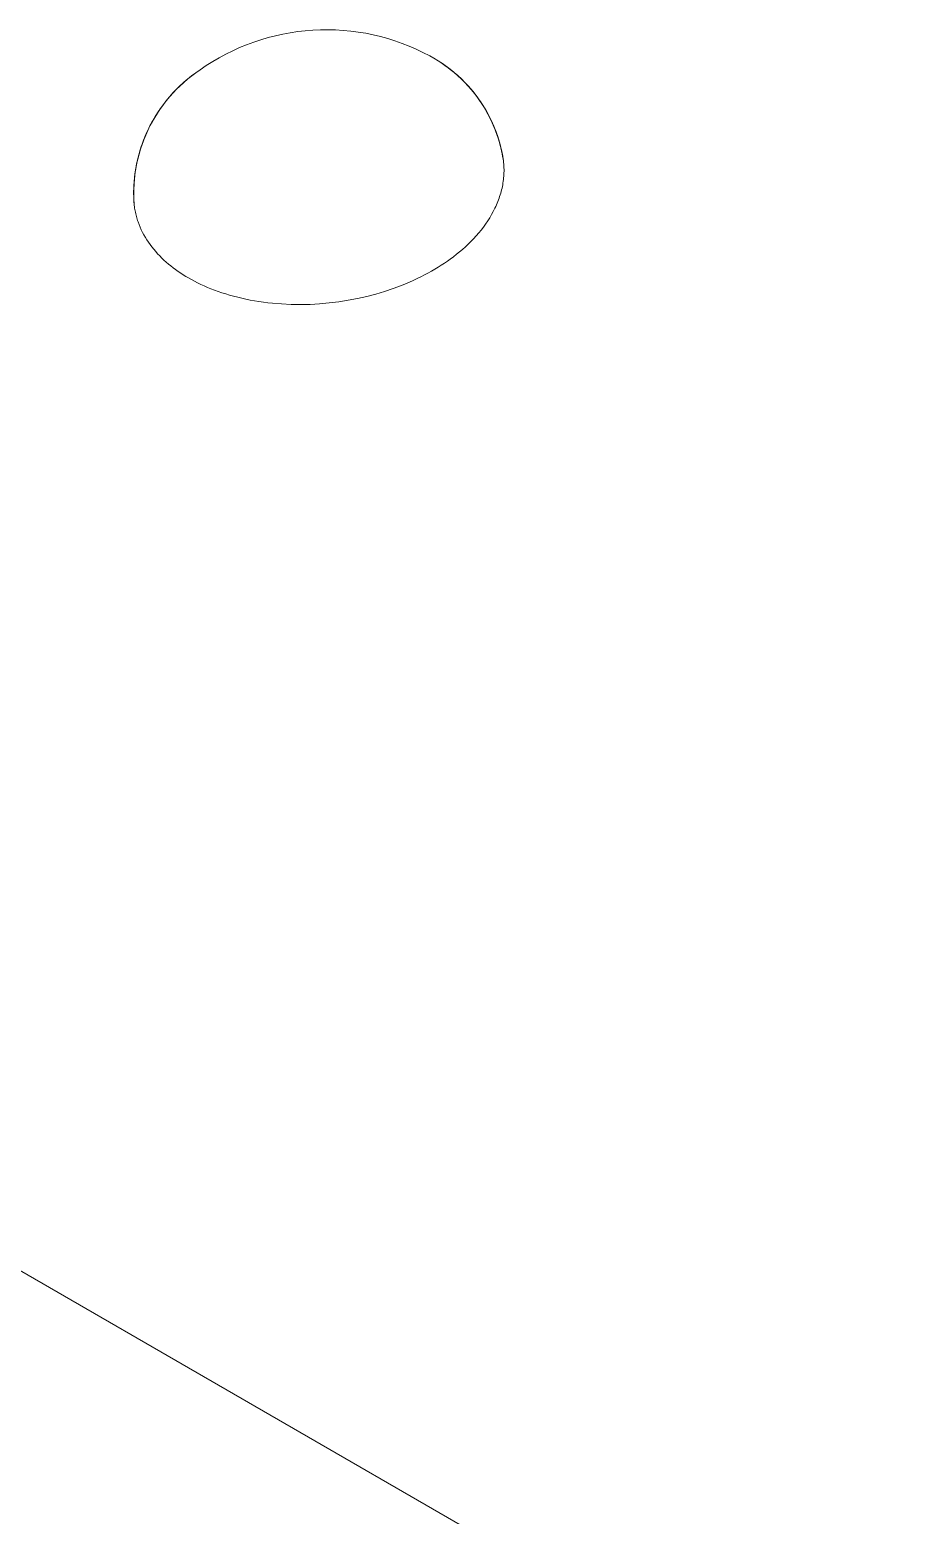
# Model space of a CAD drawing. Header units: millimetres. Extents: x -779 to 3049, y 55 to 2500.
# Drawn here: x 2444.2 to 2479.2, y 1917.6 to 1977.6 of the extents above; entities that cross this region are included whole.
import ezdxf

# ---------------------------------------------------------------- set-up
doc = ezdxf.new("R2010")
doc.units = ezdxf.units.MM
doc.layers.add('ZANO_R', color=7, linetype='Continuous', lineweight=0)

msp = doc.modelspace()

# ---------------------------------------------------------------- linework, layer by layer
at = {"layer": 'ZANO_R'}
for p, q in [((2453.834, 1977.252), (2454.13, 1977.328)), ((2453.834, 1977.252), (2454.13, 1977.328)), ((2453.834, 1977.252), (2454.13, 1977.328)), ((2453.834, 1977.252), (2454.13, 1977.328)), ((2454.13, 1977.328), (2454.428, 1977.394)), ((2454.13, 1977.328), (2454.428, 1977.394)), ((2454.13, 1977.328), (2454.428, 1977.394)), ((2454.13, 1977.328), (2454.428, 1977.394)), ((2454.428, 1977.394), (2454.728, 1977.449)), ((2454.428, 1977.394), (2454.728, 1977.449)), ((2454.428, 1977.394), (2454.728, 1977.449)), ((2454.428, 1977.394), (2454.728, 1977.449)), ((2454.728, 1977.449), (2455.03, 1977.494)), ((2454.728, 1977.449), (2455.03, 1977.494)), ((2454.728, 1977.449), (2455.03, 1977.494)), ((2454.728, 1977.449), (2455.03, 1977.494)), ((2455.03, 1977.494), (2455.334, 1977.529)), ((2455.03, 1977.494), (2455.334, 1977.529)), ((2455.03, 1977.494), (2455.334, 1977.529)), ((2455.03, 1977.494), (2455.334, 1977.529)), ((2455.334, 1977.529), (2455.638, 1977.553)), ((2455.334, 1977.529), (2455.638, 1977.553)), ((2455.334, 1977.529), (2455.638, 1977.553)), ((2455.334, 1977.529), (2455.638, 1977.553)), ((2455.638, 1977.553), (2455.944, 1977.566)), ((2455.638, 1977.553), (2455.944, 1977.566)), ((2455.638, 1977.553), (2455.944, 1977.566)), ((2455.638, 1977.553), (2455.944, 1977.566)), ((2455.944, 1977.566), (2456.249, 1977.569)), ((2455.944, 1977.566), (2456.249, 1977.569)), ((2455.944, 1977.566), (2456.249, 1977.569)), ((2455.944, 1977.566), (2456.249, 1977.569)), ((2456.249, 1977.569), (2456.554, 1977.561)), ((2456.249, 1977.569), (2456.554, 1977.561)), ((2456.249, 1977.569), (2456.554, 1977.561)), ((2456.249, 1977.569), (2456.554, 1977.561)), ((2456.554, 1977.561), (2456.859, 1977.542)), ((2456.554, 1977.561), (2456.859, 1977.542)), ((2456.554, 1977.561), (2456.859, 1977.542)), ((2456.554, 1977.561), (2456.859, 1977.542)), ((2456.859, 1977.542), (2457.163, 1977.513)), ((2456.859, 1977.542), (2457.163, 1977.513)), ((2456.859, 1977.542), (2457.163, 1977.513)), ((2456.859, 1977.542), (2457.163, 1977.513)), ((2457.163, 1977.513), (2457.466, 1977.473)), ((2457.163, 1977.513), (2457.466, 1977.473)), ((2457.163, 1977.513), (2457.466, 1977.473)), ((2457.163, 1977.513), (2457.466, 1977.473)), ((2457.466, 1977.473), (2457.768, 1977.423)), ((2457.466, 1977.473), (2457.768, 1977.423)), ((2457.466, 1977.473), (2457.768, 1977.423)), ((2457.466, 1977.473), (2457.768, 1977.423)), ((2457.768, 1977.423), (2458.067, 1977.362)), ((2457.768, 1977.423), (2458.067, 1977.362)), ((2457.768, 1977.423), (2458.067, 1977.362)), ((2457.768, 1977.423), (2458.067, 1977.362)), ((2458.067, 1977.362), (2458.364, 1977.291)), ((2458.067, 1977.362), (2458.364, 1977.291)), ((2458.067, 1977.362), (2458.364, 1977.291)), ((2458.067, 1977.362), (2458.364, 1977.291)), ((2458.364, 1977.291), (2458.658, 1977.21)), ((2458.364, 1977.291), (2458.658, 1977.21)), ((2458.364, 1977.291), (2458.658, 1977.21)), ((2458.364, 1977.291), (2458.658, 1977.21)), ((2452.131, 1976.583), (2452.404, 1976.719)), ((2452.131, 1976.583), (2452.404, 1976.719)), ((2452.131, 1976.583), (2452.404, 1976.719)), ((2452.131, 1976.583), (2452.404, 1976.719)), ((2452.404, 1976.719), (2452.683, 1976.846)), ((2452.404, 1976.719), (2452.683, 1976.846)), ((2452.404, 1976.719), (2452.683, 1976.846)), ((2452.404, 1976.719), (2452.683, 1976.846)), ((2452.683, 1976.846), (2452.965, 1976.962)), ((2452.683, 1976.846), (2452.965, 1976.962)), ((2452.683, 1976.846), (2452.965, 1976.962)), ((2452.683, 1976.846), (2452.965, 1976.962)), ((2452.965, 1976.962), (2453.251, 1977.069)), ((2452.965, 1976.962), (2453.251, 1977.069)), ((2452.965, 1976.962), (2453.251, 1977.069)), ((2452.965, 1976.962), (2453.251, 1977.069)), ((2453.251, 1977.069), (2453.541, 1977.165)), ((2453.251, 1977.069), (2453.541, 1977.165)), ((2453.251, 1977.069), (2453.541, 1977.165)), ((2453.251, 1977.069), (2453.541, 1977.165)), ((2453.541, 1977.165), (2453.834, 1977.252)), ((2453.541, 1977.165), (2453.834, 1977.252)), ((2453.541, 1977.165), (2453.834, 1977.252)), ((2453.541, 1977.165), (2453.834, 1977.252)), ((2458.658, 1977.21), (2458.95, 1977.118)), ((2458.658, 1977.21), (2458.95, 1977.118)), ((2458.658, 1977.21), (2458.95, 1977.118)), ((2458.658, 1977.21), (2458.95, 1977.118)), ((2458.95, 1977.118), (2459.238, 1977.017)), ((2458.95, 1977.118), (2459.238, 1977.017)), ((2458.95, 1977.118), (2459.238, 1977.017)), ((2458.95, 1977.118), (2459.238, 1977.017)), ((2459.238, 1977.017), (2459.522, 1976.905)), ((2459.238, 1977.017), (2459.522, 1976.905)), ((2459.238, 1977.017), (2459.522, 1976.905)), ((2459.238, 1977.017), (2459.522, 1976.905)), ((2459.522, 1976.905), (2459.803, 1976.784)), ((2459.522, 1976.905), (2459.803, 1976.784)), ((2459.522, 1976.905), (2459.803, 1976.784)), ((2459.522, 1976.905), (2459.803, 1976.784)), ((2459.803, 1976.784), (2460.078, 1976.653)), ((2459.803, 1976.784), (2460.078, 1976.653)), ((2459.803, 1976.784), (2460.078, 1976.653)), ((2459.803, 1976.784), (2460.078, 1976.653)), ((2451.089, 1975.947), (2451.341, 1976.12)), ((2451.089, 1975.947), (2451.341, 1976.12)), ((2451.089, 1975.947), (2451.341, 1976.12)), ((2451.089, 1975.947), (2451.341, 1976.12)), ((2451.341, 1976.12), (2451.599, 1976.283)), ((2451.341, 1976.12), (2451.599, 1976.283)), ((2451.341, 1976.12), (2451.599, 1976.283)), ((2451.341, 1976.12), (2451.599, 1976.283)), ((2451.599, 1976.283), (2451.862, 1976.438)), ((2451.599, 1976.283), (2451.862, 1976.438)), ((2451.599, 1976.283), (2451.862, 1976.438)), ((2451.599, 1976.283), (2451.862, 1976.438)), ((2451.862, 1976.438), (2452.131, 1976.583)), ((2451.862, 1976.438), (2452.131, 1976.583)), ((2451.862, 1976.438), (2452.131, 1976.583)), ((2451.862, 1976.438), (2452.131, 1976.583)), ((2460.078, 1976.653), (2460.35, 1976.512)), ((2460.078, 1976.653), (2460.35, 1976.512)), ((2460.078, 1976.653), (2460.35, 1976.512)), ((2460.078, 1976.653), (2460.35, 1976.512)), ((2460.35, 1976.512), (2460.523, 1976.416)), ((2460.35, 1976.512), (2460.523, 1976.415)), ((2460.35, 1976.512), (2460.521, 1976.417)), ((2460.35, 1976.512), (2460.523, 1976.415)), ((2460.521, 1976.417), (2460.688, 1976.316)), ((2460.523, 1976.416), (2460.692, 1976.313)), ((2460.523, 1976.415), (2460.694, 1976.313)), ((2460.523, 1976.415), (2460.694, 1976.313)), ((2460.688, 1976.316), (2460.853, 1976.209)), ((2460.692, 1976.313), (2460.858, 1976.205)), ((2460.694, 1976.313), (2460.86, 1976.204)), ((2460.694, 1976.313), (2460.86, 1976.204)), ((2460.853, 1976.209), (2461.013, 1976.097)), ((2460.858, 1976.205), (2461.021, 1976.091)), ((2460.86, 1976.204), (2461.023, 1976.09)), ((2460.86, 1976.204), (2461.023, 1976.09)), ((2461.013, 1976.097), (2461.17, 1975.979)), ((2461.021, 1976.091), (2461.179, 1975.972)), ((2461.023, 1976.09), (2461.182, 1975.97)), ((2461.023, 1976.09), (2461.182, 1975.97)), ((2450.427, 1975.438), (2450.585, 1975.574)), ((2450.436, 1975.448), (2450.593, 1975.581)), ((2450.436, 1975.448), (2450.593, 1975.581)), ((2450.441, 1975.451), (2450.596, 1975.583)), ((2450.585, 1975.574), (2450.749, 1975.704)), ((2450.593, 1975.581), (2450.754, 1975.709)), ((2450.593, 1975.581), (2450.754, 1975.709)), ((2450.596, 1975.583), (2450.756, 1975.71)), ((2450.749, 1975.704), (2450.917, 1975.829)), ((2450.754, 1975.709), (2450.919, 1975.831)), ((2450.754, 1975.709), (2450.919, 1975.831)), ((2450.756, 1975.71), (2450.92, 1975.832)), ((2450.917, 1975.829), (2451.089, 1975.947)), ((2450.919, 1975.831), (2451.089, 1975.947)), ((2450.919, 1975.831), (2451.089, 1975.947)), ((2450.92, 1975.832), (2451.089, 1975.947)), ((2461.17, 1975.979), (2461.322, 1975.856)), ((2461.179, 1975.972), (2461.333, 1975.847)), ((2461.182, 1975.97), (2461.336, 1975.845)), ((2461.182, 1975.97), (2461.337, 1975.845)), ((2461.322, 1975.856), (2461.47, 1975.728)), ((2461.333, 1975.847), (2461.482, 1975.717)), ((2461.336, 1975.845), (2461.486, 1975.714)), ((2461.337, 1975.845), (2461.487, 1975.714)), ((2461.47, 1975.728), (2461.614, 1975.595)), ((2461.482, 1975.717), (2461.627, 1975.582)), ((2461.486, 1975.714), (2461.632, 1975.578)), ((2461.487, 1975.714), (2461.632, 1975.579)), ((2461.614, 1975.595), (2461.753, 1975.457)), ((2461.627, 1975.582), (2461.768, 1975.442)), ((2461.632, 1975.579), (2461.773, 1975.438)), ((2461.632, 1975.578), (2461.772, 1975.438)), ((2449.727, 1974.706), (2449.859, 1974.864)), ((2449.727, 1974.706), (2449.859, 1974.864)), ((2449.735, 1974.715), (2449.866, 1974.871)), ((2449.842, 1974.842), (2449.98, 1974.999)), ((2449.859, 1974.864), (2449.995, 1975.017)), ((2449.859, 1974.864), (2449.995, 1975.017)), ((2449.866, 1974.871), (2450.002, 1975.024)), ((2449.98, 1974.999), (2450.124, 1975.15)), ((2449.995, 1975.017), (2450.137, 1975.166)), ((2449.995, 1975.017), (2450.137, 1975.166)), ((2450.002, 1975.024), (2450.143, 1975.171)), ((2450.124, 1975.15), (2450.273, 1975.297)), ((2450.137, 1975.166), (2450.284, 1975.309)), ((2450.137, 1975.166), (2450.284, 1975.309)), ((2450.143, 1975.171), (2450.29, 1975.314)), ((2450.273, 1975.297), (2450.427, 1975.438)), ((2450.284, 1975.309), (2450.436, 1975.448)), ((2450.284, 1975.309), (2450.436, 1975.448)), ((2450.29, 1975.314), (2450.441, 1975.451)), ((2461.753, 1975.457), (2461.887, 1975.315)), ((2461.768, 1975.442), (2461.903, 1975.298)), ((2461.772, 1975.438), (2461.908, 1975.292)), ((2461.773, 1975.438), (2461.909, 1975.293)), ((2461.887, 1975.315), (2462.017, 1975.168)), ((2461.903, 1975.298), (2462.033, 1975.148)), ((2461.908, 1975.292), (2462.039, 1975.142)), ((2461.909, 1975.293), (2462.039, 1975.143)), ((2462.017, 1975.168), (2462.141, 1975.016)), ((2462.033, 1975.148), (2462.158, 1974.995)), ((2462.039, 1975.143), (2462.165, 1974.988)), ((2462.039, 1975.142), (2462.164, 1974.988)), ((2462.141, 1975.016), (2462.26, 1974.861)), ((2462.158, 1974.995), (2462.278, 1974.837)), ((2462.164, 1974.988), (2462.284, 1974.829)), ((2462.165, 1974.988), (2462.284, 1974.829)), ((2449.346, 1974.171), (2449.461, 1974.345)), ((2449.367, 1974.206), (2449.481, 1974.376)), ((2449.367, 1974.206), (2449.481, 1974.376)), ((2449.376, 1974.219), (2449.49, 1974.388)), ((2449.461, 1974.345), (2449.582, 1974.515)), ((2449.481, 1974.376), (2449.601, 1974.543)), ((2449.481, 1974.376), (2449.601, 1974.543)), ((2449.49, 1974.388), (2449.61, 1974.554)), ((2449.582, 1974.515), (2449.709, 1974.681)), ((2449.601, 1974.543), (2449.727, 1974.706)), ((2449.601, 1974.543), (2449.727, 1974.706)), ((2449.61, 1974.554), (2449.735, 1974.715)), ((2449.709, 1974.681), (2449.842, 1974.842)), ((2462.26, 1974.861), (2462.374, 1974.702)), ((2462.278, 1974.837), (2462.392, 1974.675)), ((2462.284, 1974.829), (2462.398, 1974.666)), ((2462.284, 1974.829), (2462.399, 1974.667)), ((2462.374, 1974.702), (2462.482, 1974.538)), ((2462.392, 1974.675), (2462.501, 1974.509)), ((2462.398, 1974.666), (2462.507, 1974.5)), ((2462.399, 1974.667), (2462.507, 1974.5)), ((2462.482, 1974.538), (2462.585, 1974.372)), ((2462.501, 1974.509), (2462.604, 1974.34)), ((2462.507, 1974.5), (2462.61, 1974.33)), ((2462.507, 1974.5), (2462.61, 1974.33)), ((2462.585, 1974.372), (2462.682, 1974.202)), ((2462.604, 1974.34), (2462.7, 1974.167)), ((2462.61, 1974.33), (2462.707, 1974.156)), ((2462.61, 1974.33), (2462.707, 1974.156)), ((2448.97, 1973.486), (2449.06, 1973.671)), ((2448.97, 1973.486), (2449.06, 1973.671)), ((2448.979, 1973.506), (2449.069, 1973.689)), ((2449.038, 1973.625), (2449.134, 1973.811)), ((2449.06, 1973.671), (2449.156, 1973.853)), ((2449.06, 1973.671), (2449.156, 1973.853)), ((2449.069, 1973.689), (2449.165, 1973.869)), ((2449.134, 1973.811), (2449.237, 1973.992)), ((2449.156, 1973.853), (2449.258, 1974.031)), ((2449.156, 1973.853), (2449.258, 1974.031)), ((2449.165, 1973.869), (2449.268, 1974.046)), ((2449.237, 1973.992), (2449.346, 1974.171)), ((2449.258, 1974.031), (2449.367, 1974.206)), ((2449.258, 1974.031), (2449.367, 1974.206)), ((2449.268, 1974.046), (2449.376, 1974.219)), ((2462.682, 1974.202), (2462.773, 1974.028)), ((2462.7, 1974.167), (2462.791, 1973.991)), ((2462.707, 1974.156), (2462.797, 1973.979)), ((2462.707, 1974.156), (2462.798, 1973.979)), ((2462.773, 1974.028), (2462.858, 1973.852)), ((2462.791, 1973.991), (2462.876, 1973.812)), ((2462.797, 1973.979), (2462.882, 1973.799)), ((2462.798, 1973.979), (2462.882, 1973.799)), ((2462.858, 1973.852), (2462.937, 1973.673)), ((2462.876, 1973.812), (2462.955, 1973.63)), ((2462.882, 1973.799), (2462.96, 1973.616)), ((2462.882, 1973.799), (2462.961, 1973.616)), ((2462.937, 1973.673), (2463.01, 1973.491)), ((2448.739, 1972.915), (2448.809, 1973.108)), ((2448.739, 1972.915), (2448.809, 1973.108)), ((2448.748, 1972.939), (2448.818, 1973.13)), ((2448.788, 1973.051), (2448.865, 1973.245)), ((2448.809, 1973.108), (2448.886, 1973.298)), ((2448.809, 1973.108), (2448.886, 1973.298)), ((2448.818, 1973.13), (2448.896, 1973.319)), ((2448.865, 1973.245), (2448.948, 1973.437)), ((2448.886, 1973.298), (2448.97, 1973.486)), ((2448.886, 1973.298), (2448.97, 1973.486)), ((2448.896, 1973.319), (2448.979, 1973.506)), ((2448.948, 1973.437), (2449.038, 1973.625)), ((2462.955, 1973.63), (2463.027, 1973.445)), ((2462.96, 1973.616), (2463.032, 1973.431)), ((2462.961, 1973.616), (2463.032, 1973.431)), ((2463.01, 1973.491), (2463.077, 1973.307)), ((2463.027, 1973.445), (2463.093, 1973.258)), ((2463.032, 1973.431), (2463.098, 1973.243)), ((2463.032, 1973.431), (2463.098, 1973.243)), ((2463.077, 1973.307), (2463.137, 1973.121)), ((2463.093, 1973.258), (2463.152, 1973.069)), ((2463.098, 1973.243), (2463.156, 1973.053)), ((2463.098, 1973.243), (2463.157, 1973.053)), ((2463.137, 1973.121), (2463.191, 1972.932)), ((2463.152, 1973.069), (2463.205, 1972.878)), ((2448.568, 1972.322), (2448.618, 1972.522)), ((2448.568, 1972.322), (2448.618, 1972.522)), ((2448.575, 1972.351), (2448.626, 1972.549)), ((2448.6, 1972.453), (2448.656, 1972.654)), ((2448.618, 1972.522), (2448.675, 1972.719)), ((2448.618, 1972.522), (2448.675, 1972.719)), ((2448.626, 1972.549), (2448.683, 1972.745)), ((2448.656, 1972.654), (2448.719, 1972.854)), ((2448.675, 1972.719), (2448.739, 1972.915)), ((2448.675, 1972.719), (2448.739, 1972.915)), ((2448.683, 1972.745), (2448.748, 1972.939)), ((2448.719, 1972.854), (2448.788, 1973.051)), ((2463.156, 1973.053), (2463.209, 1972.861)), ((2463.157, 1973.053), (2463.209, 1972.861)), ((2463.191, 1972.932), (2463.239, 1972.742)), ((2463.205, 1972.878), (2463.251, 1972.686)), ((2463.209, 1972.861), (2463.254, 1972.667)), ((2463.209, 1972.861), (2463.255, 1972.667)), ((2463.239, 1972.742), (2463.28, 1972.551)), ((2463.251, 1972.686), (2463.29, 1972.491)), ((2463.254, 1972.667), (2463.293, 1972.472)), ((2463.255, 1972.667), (2463.293, 1972.472)), ((2463.28, 1972.551), (2463.315, 1972.358)), ((2463.29, 1972.491), (2463.323, 1972.296)), ((2463.293, 1972.472), (2463.325, 1972.276)), ((2463.293, 1972.472), (2463.325, 1972.276)), ((2448.46, 1971.715), (2448.489, 1971.919)), ((2448.46, 1971.715), (2448.489, 1971.919)), ((2448.464, 1971.749), (2448.494, 1971.951)), ((2448.476, 1971.839), (2448.51, 1972.045)), ((2448.489, 1971.919), (2448.525, 1972.121)), ((2448.489, 1971.919), (2448.525, 1972.121)), ((2448.494, 1971.951), (2448.531, 1972.152)), ((2448.51, 1972.045), (2448.552, 1972.25)), ((2448.525, 1972.121), (2448.568, 1972.322)), ((2448.525, 1972.121), (2448.568, 1972.322)), ((2448.531, 1972.152), (2448.575, 1972.351)), ((2448.552, 1972.25), (2448.6, 1972.453)), ((2463.333, 1972.208), (2463.325, 1972.276)), ((2463.333, 1972.208), (2463.325, 1972.276)), ((2463.339, 1972.14), (2463.333, 1972.208)), ((2463.339, 1972.14), (2463.333, 1972.208)), ((2463.343, 1972.072), (2463.339, 1972.14)), ((2463.343, 1972.072), (2463.339, 1972.14)), ((2463.346, 1972.003), (2463.343, 1972.072)), ((2463.346, 1972.003), (2463.343, 1972.072)), ((2463.348, 1971.935), (2463.346, 1972.003)), ((2463.348, 1971.935), (2463.346, 1972.003)), ((2463.346, 1971.797), (2463.348, 1971.866)), ((2463.346, 1971.797), (2463.348, 1971.866)), ((2463.348, 1971.866), (2463.348, 1971.935)), ((2463.348, 1971.866), (2463.348, 1971.935)), ((2448.414, 1971.139), (2448.424, 1971.343)), ((2448.414, 1971.101), (2448.423, 1971.306)), ((2448.414, 1971.101), (2448.423, 1971.306)), ((2448.416, 1971.216), (2448.428, 1971.424)), ((2448.423, 1971.306), (2448.438, 1971.511)), ((2448.423, 1971.306), (2448.438, 1971.511)), ((2448.424, 1971.343), (2448.44, 1971.546)), ((2448.428, 1971.424), (2448.448, 1971.632)), ((2448.438, 1971.511), (2448.46, 1971.715)), ((2448.438, 1971.511), (2448.46, 1971.715)), ((2448.44, 1971.546), (2448.464, 1971.749)), ((2448.448, 1971.632), (2448.476, 1971.839)), ((2463.281, 1971.247), (2463.295, 1971.315)), ((2463.281, 1971.247), (2463.295, 1971.315)), ((2463.295, 1971.315), (2463.306, 1971.384)), ((2463.295, 1971.315), (2463.306, 1971.384)), ((2463.306, 1971.384), (2463.317, 1971.453)), ((2463.306, 1971.384), (2463.317, 1971.453)), ((2463.317, 1971.453), (2463.326, 1971.522)), ((2463.317, 1971.453), (2463.326, 1971.522)), ((2463.326, 1971.522), (2463.333, 1971.591)), ((2463.326, 1971.522), (2463.333, 1971.591)), ((2463.333, 1971.591), (2463.339, 1971.66)), ((2463.333, 1971.591), (2463.339, 1971.66)), ((2463.339, 1971.66), (2463.343, 1971.729)), ((2463.339, 1971.66), (2463.343, 1971.729)), ((2463.343, 1971.729), (2463.346, 1971.797)), ((2463.343, 1971.729), (2463.346, 1971.797)), ((2448.41, 1971.007), (2448.416, 1971.216)), ((2448.412, 1970.798), (2448.41, 1971.007)), ((2448.412, 1970.935), (2448.414, 1971.139)), ((2448.416, 1970.731), (2448.412, 1970.935)), ((2448.421, 1970.589), (2448.412, 1970.798)), ((2448.414, 1970.895), (2448.414, 1971.101)), ((2448.414, 1970.895), (2448.414, 1971.101)), ((2448.42, 1970.69), (2448.414, 1970.895)), ((2448.42, 1970.69), (2448.414, 1970.895)), ((2448.428, 1970.527), (2448.416, 1970.731)), ((2448.433, 1970.485), (2448.42, 1970.69)), ((2448.433, 1970.485), (2448.42, 1970.69)), ((2463.099, 1970.634), (2463.125, 1970.702)), ((2463.099, 1970.634), (2463.125, 1970.702)), ((2463.125, 1970.702), (2463.149, 1970.769)), ((2463.125, 1970.702), (2463.149, 1970.769)), ((2463.149, 1970.769), (2463.172, 1970.837)), ((2463.149, 1970.769), (2463.172, 1970.837)), ((2463.172, 1970.837), (2463.194, 1970.905)), ((2463.172, 1970.837), (2463.194, 1970.905)), ((2463.194, 1970.905), (2463.214, 1970.973)), ((2463.194, 1970.905), (2463.214, 1970.973)), ((2463.214, 1970.973), (2463.233, 1971.041)), ((2463.214, 1970.973), (2463.233, 1971.041)), ((2463.233, 1971.041), (2463.251, 1971.109)), ((2463.233, 1971.041), (2463.251, 1971.109)), ((2463.251, 1971.109), (2463.267, 1971.178)), ((2463.251, 1971.109), (2463.267, 1971.178)), ((2463.267, 1971.178), (2463.281, 1971.247)), ((2463.267, 1971.178), (2463.281, 1971.247)), ((2448.433, 1970.485), (2448.44, 1970.428)), ((2448.433, 1970.485), (2448.44, 1970.428)), ((2448.44, 1970.428), (2448.448, 1970.371)), ((2448.44, 1970.428), (2448.448, 1970.371)), ((2448.448, 1970.371), (2448.458, 1970.315)), ((2448.448, 1970.371), (2448.458, 1970.315)), ((2448.458, 1970.315), (2448.468, 1970.259)), ((2448.458, 1970.315), (2448.468, 1970.259)), ((2448.468, 1970.259), (2448.48, 1970.203)), ((2448.468, 1970.259), (2448.48, 1970.203)), ((2448.48, 1970.203), (2448.492, 1970.147)), ((2448.48, 1970.203), (2448.492, 1970.147)), ((2448.492, 1970.147), (2448.506, 1970.092)), ((2448.492, 1970.147), (2448.506, 1970.092)), ((2448.506, 1970.092), (2448.52, 1970.036)), ((2448.506, 1970.092), (2448.52, 1970.036)), ((2462.77, 1969.98), (2462.845, 1970.108)), ((2462.77, 1969.98), (2462.845, 1970.108)), ((2462.845, 1970.108), (2462.916, 1970.237)), ((2462.845, 1970.108), (2462.916, 1970.237)), ((2462.916, 1970.237), (2462.982, 1970.368)), ((2462.916, 1970.237), (2462.982, 1970.368)), ((2462.982, 1970.368), (2463.013, 1970.435)), ((2462.982, 1970.368), (2463.013, 1970.435)), ((2463.013, 1970.435), (2463.043, 1970.501)), ((2463.013, 1970.435), (2463.043, 1970.501)), ((2463.043, 1970.501), (2463.072, 1970.568)), ((2463.043, 1970.501), (2463.072, 1970.568)), ((2463.072, 1970.568), (2463.099, 1970.634)), ((2463.072, 1970.568), (2463.099, 1970.634)), ((2448.52, 1970.036), (2448.535, 1969.981)), ((2448.52, 1970.036), (2448.535, 1969.981)), ((2448.535, 1969.981), (2448.552, 1969.926)), ((2448.535, 1969.981), (2448.552, 1969.926)), ((2448.552, 1969.926), (2448.569, 1969.872)), ((2448.552, 1969.926), (2448.569, 1969.872)), ((2448.569, 1969.872), (2448.588, 1969.818)), ((2448.569, 1969.872), (2448.588, 1969.818)), ((2448.588, 1969.818), (2448.627, 1969.71)), ((2448.588, 1969.818), (2448.627, 1969.71)), ((2448.627, 1969.71), (2448.671, 1969.603)), ((2448.627, 1969.71), (2448.671, 1969.603)), ((2448.671, 1969.603), (2448.718, 1969.498)), ((2448.671, 1969.603), (2448.718, 1969.498)), ((2448.718, 1969.498), (2448.769, 1969.394)), ((2448.718, 1969.498), (2448.769, 1969.394)), ((2462.326, 1969.368), (2462.423, 1969.486)), ((2462.326, 1969.368), (2462.423, 1969.486)), ((2462.423, 1969.486), (2462.516, 1969.607)), ((2462.423, 1969.486), (2462.516, 1969.607)), ((2462.516, 1969.607), (2462.605, 1969.729)), ((2462.516, 1969.607), (2462.605, 1969.729)), ((2462.605, 1969.729), (2462.69, 1969.854)), ((2462.605, 1969.729), (2462.69, 1969.854)), ((2462.69, 1969.854), (2462.77, 1969.98)), ((2462.69, 1969.854), (2462.77, 1969.98)), ((2448.769, 1969.394), (2448.823, 1969.292)), ((2448.769, 1969.394), (2448.823, 1969.292)), ((2448.823, 1969.292), (2448.881, 1969.191)), ((2448.823, 1969.292), (2448.881, 1969.191)), ((2448.881, 1969.191), (2448.943, 1969.091)), ((2448.881, 1969.191), (2448.943, 1969.091)), ((2448.943, 1969.091), (2449.007, 1968.994)), ((2448.943, 1969.091), (2449.007, 1968.994)), ((2449.007, 1968.994), (2449.075, 1968.897)), ((2449.007, 1968.994), (2449.075, 1968.897)), ((2449.075, 1968.897), (2449.146, 1968.803)), ((2449.075, 1968.897), (2449.146, 1968.803)), ((2461.788, 1968.812), (2461.902, 1968.918)), ((2461.788, 1968.812), (2461.902, 1968.918)), ((2461.902, 1968.918), (2462.013, 1969.027)), ((2461.902, 1968.918), (2462.013, 1969.027)), ((2462.013, 1969.027), (2462.121, 1969.138)), ((2462.013, 1969.027), (2462.121, 1969.138)), ((2462.121, 1969.138), (2462.225, 1969.252)), ((2462.121, 1969.138), (2462.225, 1969.252)), ((2462.225, 1969.252), (2462.326, 1969.368)), ((2462.225, 1969.252), (2462.326, 1969.368)), ((2449.146, 1968.803), (2449.221, 1968.71)), ((2449.146, 1968.803), (2449.221, 1968.71)), ((2449.221, 1968.71), (2449.298, 1968.619)), ((2449.221, 1968.71), (2449.298, 1968.619)), ((2449.298, 1968.619), (2449.377, 1968.53)), ((2449.298, 1968.619), (2449.377, 1968.53)), ((2449.377, 1968.53), (2449.46, 1968.443)), ((2449.377, 1968.53), (2449.46, 1968.443)), ((2449.46, 1968.443), (2449.545, 1968.358)), ((2449.46, 1968.443), (2449.545, 1968.358)), ((2449.545, 1968.358), (2449.633, 1968.275)), ((2449.545, 1968.358), (2449.633, 1968.275)), ((2449.633, 1968.275), (2449.723, 1968.194)), ((2449.633, 1968.275), (2449.723, 1968.194)), ((2461.064, 1968.234), (2461.182, 1968.318)), ((2461.064, 1968.234), (2461.182, 1968.318)), ((2461.182, 1968.318), (2461.308, 1968.412)), ((2461.182, 1968.318), (2461.308, 1968.412)), ((2461.308, 1968.412), (2461.432, 1968.508)), ((2461.308, 1968.412), (2461.432, 1968.508)), ((2461.432, 1968.508), (2461.553, 1968.607)), ((2461.432, 1968.508), (2461.553, 1968.607)), ((2461.553, 1968.607), (2461.672, 1968.708)), ((2461.553, 1968.607), (2461.672, 1968.708)), ((2461.672, 1968.708), (2461.788, 1968.812)), ((2461.672, 1968.708), (2461.788, 1968.812)), ((2449.723, 1968.194), (2449.815, 1968.115)), ((2449.723, 1968.194), (2449.815, 1968.115)), ((2449.815, 1968.115), (2449.909, 1968.038)), ((2449.815, 1968.115), (2449.909, 1968.038)), ((2449.909, 1968.038), (2450.006, 1967.962)), ((2449.909, 1968.038), (2450.006, 1967.962)), ((2450.006, 1967.962), (2450.104, 1967.889)), ((2450.006, 1967.962), (2450.104, 1967.889)), ((2450.104, 1967.889), (2450.204, 1967.818)), ((2450.104, 1967.889), (2450.204, 1967.818)), ((2450.204, 1967.818), (2450.306, 1967.749)), ((2450.204, 1967.818), (2450.306, 1967.749)), ((2450.306, 1967.749), (2450.409, 1967.683)), ((2450.306, 1967.749), (2450.409, 1967.683)), ((2450.409, 1967.683), (2450.514, 1967.618)), ((2450.409, 1967.683), (2450.514, 1967.618)), ((2459.99, 1967.599), (2460.137, 1967.674)), ((2459.99, 1967.599), (2460.137, 1967.674)), ((2460.137, 1967.674), (2460.28, 1967.75)), ((2460.137, 1967.674), (2460.28, 1967.75)), ((2460.28, 1967.75), (2460.42, 1967.828)), ((2460.28, 1967.75), (2460.42, 1967.828)), ((2460.42, 1967.828), (2460.556, 1967.907)), ((2460.42, 1967.828), (2460.556, 1967.907)), ((2460.556, 1967.907), (2460.688, 1967.987)), ((2460.556, 1967.907), (2460.688, 1967.987)), ((2460.688, 1967.987), (2460.817, 1968.069)), ((2460.688, 1967.987), (2460.817, 1968.069)), ((2460.817, 1968.069), (2460.943, 1968.151)), ((2460.817, 1968.069), (2460.943, 1968.151)), ((2460.943, 1968.151), (2461.064, 1968.234)), ((2460.943, 1968.151), (2461.064, 1968.234)), ((2374.675, 1967.427), (2579.724, 1849.042)), ((2450.514, 1967.618), (2450.62, 1967.555)), ((2450.514, 1967.618), (2450.62, 1967.555)), ((2450.62, 1967.555), (2450.739, 1967.488)), ((2450.62, 1967.555), (2450.739, 1967.488)), ((2450.739, 1967.488), (2450.862, 1967.423)), ((2450.739, 1967.488), (2450.862, 1967.423)), ((2450.862, 1967.423), (2450.988, 1967.358)), ((2450.862, 1967.423), (2450.988, 1967.358)), ((2450.988, 1967.358), (2451.118, 1967.296)), ((2450.988, 1967.358), (2451.118, 1967.296)), ((2451.118, 1967.296), (2451.251, 1967.234)), ((2451.118, 1967.296), (2451.251, 1967.234)), ((2451.251, 1967.234), (2451.388, 1967.175)), ((2451.251, 1967.234), (2451.388, 1967.175)), ((2451.388, 1967.175), (2451.529, 1967.118)), ((2451.388, 1967.175), (2451.529, 1967.118)), ((2451.529, 1967.118), (2451.673, 1967.062)), ((2451.529, 1967.118), (2451.673, 1967.062)), ((2458.529, 1967.01), (2458.874, 1967.125)), ((2458.529, 1967.01), (2458.874, 1967.125)), ((2458.874, 1967.125), (2459.208, 1967.251)), ((2458.874, 1967.125), (2459.208, 1967.251)), ((2459.208, 1967.251), (2459.531, 1967.384)), ((2459.208, 1967.251), (2459.531, 1967.384)), ((2459.531, 1967.384), (2459.687, 1967.454)), ((2459.531, 1967.384), (2459.687, 1967.454)), ((2459.687, 1967.454), (2459.84, 1967.525)), ((2459.687, 1967.454), (2459.84, 1967.525)), ((2459.84, 1967.525), (2459.99, 1967.599)), ((2459.84, 1967.525), (2459.99, 1967.599)), ((2451.673, 1967.062), (2451.82, 1967.008)), ((2451.673, 1967.062), (2451.82, 1967.008)), ((2451.82, 1967.008), (2451.971, 1966.957)), ((2451.82, 1967.008), (2451.971, 1966.957)), ((2451.971, 1966.957), (2452.125, 1966.907)), ((2451.971, 1966.957), (2452.125, 1966.907)), ((2452.125, 1966.907), (2452.282, 1966.86)), ((2452.125, 1966.907), (2452.282, 1966.86)), ((2452.282, 1966.86), (2452.443, 1966.816)), ((2452.282, 1966.86), (2452.443, 1966.816)), ((2452.443, 1966.816), (2452.606, 1966.773)), ((2452.443, 1966.816), (2452.606, 1966.773)), ((2452.606, 1966.773), (2452.772, 1966.734)), ((2452.606, 1966.773), (2452.772, 1966.734)), ((2452.772, 1966.734), (2452.941, 1966.697)), ((2452.772, 1966.734), (2452.941, 1966.697)), ((2452.941, 1966.697), (2453.113, 1966.662)), ((2452.941, 1966.697), (2453.113, 1966.662)), ((2453.113, 1966.662), (2453.287, 1966.631)), ((2453.113, 1966.662), (2453.287, 1966.631)), ((2453.287, 1966.631), (2453.464, 1966.602)), ((2453.287, 1966.631), (2453.464, 1966.602)), ((2453.464, 1966.602), (2453.643, 1966.576)), ((2453.464, 1966.602), (2453.643, 1966.576)), ((2453.643, 1966.576), (2453.824, 1966.553)), ((2453.643, 1966.576), (2453.824, 1966.553)), ((2453.824, 1966.553), (2454.008, 1966.534)), ((2453.824, 1966.553), (2454.008, 1966.534)), ((2454.008, 1966.534), (2454.379, 1966.503)), ((2454.008, 1966.534), (2454.379, 1966.503)), ((2454.379, 1966.503), (2454.757, 1966.486)), ((2454.379, 1966.503), (2454.757, 1966.486)), ((2454.757, 1966.486), (2455.139, 1966.481)), ((2454.757, 1966.486), (2455.139, 1966.481)), ((2455.139, 1966.481), (2455.524, 1966.489)), ((2455.139, 1966.481), (2455.524, 1966.489)), ((2455.524, 1966.489), (2455.91, 1966.51)), ((2455.524, 1966.489), (2455.91, 1966.51)), ((2455.91, 1966.51), (2456.297, 1966.545)), ((2455.91, 1966.51), (2456.297, 1966.545)), ((2456.297, 1966.545), (2456.681, 1966.592)), ((2456.297, 1966.545), (2456.681, 1966.592)), ((2456.681, 1966.592), (2457.063, 1966.652)), ((2456.681, 1966.592), (2457.063, 1966.652)), ((2457.063, 1966.652), (2457.44, 1966.724)), ((2457.063, 1966.652), (2457.44, 1966.724)), ((2457.44, 1966.724), (2457.811, 1966.808)), ((2457.44, 1966.724), (2457.811, 1966.808)), ((2457.811, 1966.808), (2458.174, 1966.904)), ((2457.811, 1966.808), (2458.174, 1966.904)), ((2458.174, 1966.904), (2458.529, 1967.01)), ((2458.174, 1966.904), (2458.529, 1967.01))]:
    msp.add_line(p, q, dxfattribs=at)

doc.saveas('drawing.dxf')
